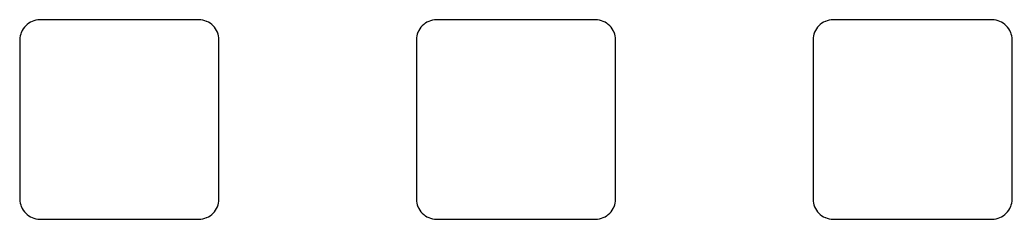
# Model space of a CAD drawing. Header units: metres. Extents: x 102.6 to 173.6, y -131.3 to -53.7.
# Drawn here: x 129.42 to 142.13, y -112.57 to -110.03 of the extents above; entities that cross this region are included whole.
import ezdxf

# ---------------------------------------------------------------- set-up
doc = ezdxf.new("R2010")
doc.units = ezdxf.units.M

msp = doc.modelspace()

# ---------------------------------------------------------------- linework, layer by layer
for points in [[(131.812, -112.556), (131.812, -112.556), (131.813, -112.556), (131.813, -112.556), (131.813, -112.555), (131.835, -112.545), (131.835, -112.545), (131.835, -112.545), (131.835, -112.545), (131.835, -112.545), (131.856, -112.532), (131.857, -112.532), (131.857, -112.532), (131.857, -112.532), (131.857, -112.532), (131.877, -112.517), (131.877, -112.517), (131.877, -112.517), (131.877, -112.517), (131.877, -112.517), (131.895, -112.5), (131.895, -112.5), (131.895, -112.5), (131.895, -112.5), (131.895, -112.5), (131.912, -112.482), (131.912, -112.482), (131.912, -112.482), (131.912, -112.482), (131.912, -112.482), (131.927, -112.462), (131.927, -112.462), (131.927, -112.462), (131.927, -112.462), (131.927, -112.461), (131.94, -112.44), (131.94, -112.44), (131.94, -112.44), (131.94, -112.44), (131.94, -112.44), (131.95, -112.418), (131.951, -112.418), (131.951, -112.418), (131.951, -112.417), (131.951, -112.417), (131.959, -112.394), (131.959, -112.394), (131.959, -112.394), (131.959, -112.394), (131.959, -112.394), (131.965, -112.37), (131.965, -112.37), (131.965, -112.37), (131.965, -112.37), (131.965, -112.37), (131.969, -112.345), (131.969, -112.345), (131.969, -112.345), (131.969, -112.345), (131.969, -112.345), (131.97, -112.32), (131.97, -112.32), (131.97, -112.32), (131.97, -110.28), (131.97, -110.28), (131.97, -110.28), (131.969, -110.255), (131.969, -110.255), (131.969, -110.255), (131.969, -110.255), (131.969, -110.255), (131.965, -110.23), (131.965, -110.23), (131.965, -110.23), (131.965, -110.23), (131.965, -110.23), (131.959, -110.206), (131.959, -110.206), (131.959, -110.206), (131.959, -110.206), (131.959, -110.206), (131.951, -110.183), (131.951, -110.183), (131.951, -110.182), (131.951, -110.182), (131.95, -110.182), (131.94, -110.16), (131.94, -110.16), (131.94, -110.16), (131.94, -110.16), (131.94, -110.16), (131.927, -110.139), (131.927, -110.138), (131.927, -110.138), (131.927, -110.138), (131.927, -110.138), (131.912, -110.118), (131.912, -110.118), (131.912, -110.118), (131.912, -110.118), (131.912, -110.118), (131.895, -110.1), (131.895, -110.1), (131.895, -110.1), (131.895, -110.1), (131.895, -110.1), (131.877, -110.083), (131.877, -110.083), (131.877, -110.083), (131.877, -110.083), (131.877, -110.083), (131.857, -110.068), (131.857, -110.068), (131.857, -110.068), (131.857, -110.068), (131.856, -110.068), (131.835, -110.055), (131.835, -110.055), (131.835, -110.055), (131.835, -110.055), (131.835, -110.055), (131.813, -110.045), (131.813, -110.044), (131.813, -110.044), (131.812, -110.044), (131.812, -110.044), (131.789, -110.036), (131.789, -110.036), (131.789, -110.036), (131.789, -110.036), (131.789, -110.036), (131.765, -110.03), (131.765, -110.03), (131.765, -110.03), (131.765, -110.03), (131.765, -110.03), (131.74, -110.026), (131.74, -110.026), (131.74, -110.026), (131.74, -110.026), (131.74, -110.026), (131.715, -110.025), (131.715, -110.025), (131.715, -110.025), (129.675, -110.025), (129.675, -110.025), (129.675, -110.025), (129.65, -110.026), (129.65, -110.026), (129.65, -110.026), (129.65, -110.026), (129.65, -110.026), (129.625, -110.03), (129.625, -110.03), (129.625, -110.03), (129.625, -110.03), (129.625, -110.03), (129.601, -110.036), (129.601, -110.036), (129.601, -110.036), (129.601, -110.036), (129.601, -110.036), (129.578, -110.044), (129.578, -110.044), (129.577, -110.044), (129.577, -110.044), (129.577, -110.045), (129.555, -110.055), (129.555, -110.055), (129.555, -110.055), (129.555, -110.055), (129.555, -110.055), (129.534, -110.068), (129.533, -110.068), (129.533, -110.068), (129.533, -110.068), (129.533, -110.068), (129.513, -110.083), (129.513, -110.083), (129.513, -110.083), (129.513, -110.083), (129.513, -110.083), (129.495, -110.1), (129.495, -110.1), (129.495, -110.1), (129.495, -110.1), (129.495, -110.1), (129.478, -110.118), (129.478, -110.118), (129.478, -110.118), (129.478, -110.118), (129.478, -110.118), (129.463, -110.138), (129.463, -110.138), (129.463, -110.138), (129.463, -110.138), (129.463, -110.139), (129.45, -110.16), (129.45, -110.16), (129.45, -110.16), (129.45, -110.16), (129.45, -110.16), (129.44, -110.182), (129.439, -110.182), (129.439, -110.182), (129.439, -110.183), (129.439, -110.183), (129.431, -110.206), (129.431, -110.206), (129.431, -110.206), (129.431, -110.206), (129.431, -110.206), (129.425, -110.23), (129.425, -110.23), (129.425, -110.23), (129.425, -110.23), (129.425, -110.23), (129.421, -110.255), (129.421, -110.255), (129.421, -110.255), (129.421, -110.255), (129.421, -110.255), (129.42, -110.28), (129.42, -110.28), (129.42, -110.28), (129.42, -112.32), (129.42, -112.32), (129.42, -112.32), (129.421, -112.345), (129.421, -112.345), (129.421, -112.345), (129.421, -112.345), (129.421, -112.345), (129.425, -112.37), (129.425, -112.37), (129.425, -112.37), (129.425, -112.37), (129.425, -112.37), (129.431, -112.394), (129.431, -112.394), (129.431, -112.394), (129.431, -112.394), (129.431, -112.394), (129.439, -112.417), (129.439, -112.417), (129.439, -112.418), (129.439, -112.418), (129.44, -112.418), (129.45, -112.44), (129.45, -112.44), (129.45, -112.44), (129.45, -112.44), (129.45, -112.44), (129.463, -112.461), (129.463, -112.462), (129.463, -112.462), (129.463, -112.462), (129.463, -112.462), (129.478, -112.482), (129.478, -112.482), (129.478, -112.482), (129.478, -112.482), (129.478, -112.482), (129.495, -112.5), (129.495, -112.5), (129.495, -112.5), (129.495, -112.5), (129.495, -112.5), (129.513, -112.517), (129.513, -112.517), (129.513, -112.517), (129.513, -112.517), (129.513, -112.517), (129.533, -112.532), (129.533, -112.532), (129.533, -112.532), (129.533, -112.532), (129.534, -112.532), (129.555, -112.545), (129.555, -112.545), (129.555, -112.545), (129.555, -112.545), (129.555, -112.545), (129.577, -112.555), (129.577, -112.556), (129.577, -112.556), (129.578, -112.556), (129.578, -112.556), (129.601, -112.564), (129.601, -112.564), (129.601, -112.564), (129.601, -112.564), (129.601, -112.564), (129.625, -112.57), (129.625, -112.57), (129.625, -112.57), (129.625, -112.57), (129.625, -112.57), (129.65, -112.574), (129.65, -112.574), (129.65, -112.574), (129.65, -112.574), (129.65, -112.574), (129.675, -112.575), (129.675, -112.575), (129.675, -112.575), (131.715, -112.575), (131.715, -112.575), (131.715, -112.575), (131.74, -112.574), (131.74, -112.574), (131.74, -112.574), (131.74, -112.574), (131.74, -112.574), (131.765, -112.57), (131.765, -112.57), (131.765, -112.57), (131.765, -112.57), (131.765, -112.57), (131.789, -112.564), (131.789, -112.564), (131.789, -112.564), (131.789, -112.564), (131.789, -112.564), (131.812, -112.556)], [(136.892, -112.556), (136.892, -112.556), (136.893, -112.556), (136.893, -112.556), (136.893, -112.555), (136.915, -112.545), (136.915, -112.545), (136.915, -112.545), (136.915, -112.545), (136.915, -112.545), (136.936, -112.532), (136.937, -112.532), (136.937, -112.532), (136.937, -112.532), (136.937, -112.532), (136.957, -112.517), (136.957, -112.517), (136.957, -112.517), (136.957, -112.517), (136.957, -112.517), (136.975, -112.5), (136.975, -112.5), (136.975, -112.5), (136.975, -112.5), (136.975, -112.5), (136.992, -112.482), (136.992, -112.482), (136.992, -112.482), (136.992, -112.482), (136.992, -112.482), (137.007, -112.462), (137.007, -112.462), (137.007, -112.462), (137.007, -112.462), (137.007, -112.461), (137.02, -112.44), (137.02, -112.44), (137.02, -112.44), (137.02, -112.44), (137.02, -112.44), (137.03, -112.418), (137.031, -112.418), (137.031, -112.418), (137.031, -112.417), (137.031, -112.417), (137.039, -112.394), (137.039, -112.394), (137.039, -112.394), (137.039, -112.394), (137.039, -112.394), (137.045, -112.37), (137.045, -112.37), (137.045, -112.37), (137.045, -112.37), (137.045, -112.37), (137.049, -112.345), (137.049, -112.345), (137.049, -112.345), (137.049, -112.345), (137.049, -112.345), (137.05, -112.32), (137.05, -112.32), (137.05, -112.32), (137.05, -110.28), (137.05, -110.28), (137.05, -110.28), (137.049, -110.255), (137.049, -110.255), (137.049, -110.255), (137.049, -110.255), (137.049, -110.255), (137.045, -110.23), (137.045, -110.23), (137.045, -110.23), (137.045, -110.23), (137.045, -110.23), (137.039, -110.206), (137.039, -110.206), (137.039, -110.206), (137.039, -110.206), (137.039, -110.206), (137.031, -110.183), (137.031, -110.183), (137.031, -110.182), (137.031, -110.182), (137.03, -110.182), (137.02, -110.16), (137.02, -110.16), (137.02, -110.16), (137.02, -110.16), (137.02, -110.16), (137.007, -110.139), (137.007, -110.138), (137.007, -110.138), (137.007, -110.138), (137.007, -110.138), (136.992, -110.118), (136.992, -110.118), (136.992, -110.118), (136.992, -110.118), (136.992, -110.118), (136.975, -110.1), (136.975, -110.1), (136.975, -110.1), (136.975, -110.1), (136.975, -110.1), (136.957, -110.083), (136.957, -110.083), (136.957, -110.083), (136.957, -110.083), (136.957, -110.083), (136.937, -110.068), (136.937, -110.068), (136.937, -110.068), (136.937, -110.068), (136.936, -110.068), (136.915, -110.055), (136.915, -110.055), (136.915, -110.055), (136.915, -110.055), (136.915, -110.055), (136.893, -110.045), (136.893, -110.044), (136.893, -110.044), (136.892, -110.044), (136.892, -110.044), (136.869, -110.036), (136.869, -110.036), (136.869, -110.036), (136.869, -110.036), (136.869, -110.036), (136.845, -110.03), (136.845, -110.03), (136.845, -110.03), (136.845, -110.03), (136.845, -110.03), (136.82, -110.026), (136.82, -110.026), (136.82, -110.026), (136.82, -110.026), (136.82, -110.026), (136.795, -110.025), (136.795, -110.025), (136.795, -110.025), (134.755, -110.025), (134.755, -110.025), (134.755, -110.025), (134.73, -110.026), (134.73, -110.026), (134.73, -110.026), (134.73, -110.026), (134.73, -110.026), (134.705, -110.03), (134.705, -110.03), (134.705, -110.03), (134.705, -110.03), (134.705, -110.03), (134.681, -110.036), (134.681, -110.036), (134.681, -110.036), (134.681, -110.036), (134.681, -110.036), (134.658, -110.044), (134.658, -110.044), (134.657, -110.044), (134.657, -110.044), (134.657, -110.045), (134.635, -110.055), (134.635, -110.055), (134.635, -110.055), (134.635, -110.055), (134.635, -110.055), (134.614, -110.068), (134.613, -110.068), (134.613, -110.068), (134.613, -110.068), (134.613, -110.068), (134.593, -110.083), (134.593, -110.083), (134.593, -110.083), (134.593, -110.083), (134.593, -110.083), (134.575, -110.1), (134.575, -110.1), (134.575, -110.1), (134.575, -110.1), (134.575, -110.1), (134.558, -110.118), (134.558, -110.118), (134.558, -110.118), (134.558, -110.118), (134.558, -110.118), (134.543, -110.138), (134.543, -110.138), (134.543, -110.138), (134.543, -110.138), (134.543, -110.139), (134.53, -110.16), (134.53, -110.16), (134.53, -110.16), (134.53, -110.16), (134.53, -110.16), (134.52, -110.182), (134.519, -110.182), (134.519, -110.182), (134.519, -110.183), (134.519, -110.183), (134.511, -110.206), (134.511, -110.206), (134.511, -110.206), (134.511, -110.206), (134.511, -110.206), (134.505, -110.23), (134.505, -110.23), (134.505, -110.23), (134.505, -110.23), (134.505, -110.23), (134.501, -110.255), (134.501, -110.255), (134.501, -110.255), (134.501, -110.255), (134.501, -110.255), (134.5, -110.28), (134.5, -110.28), (134.5, -110.28), (134.5, -112.32), (134.5, -112.32), (134.5, -112.32), (134.501, -112.345), (134.501, -112.345), (134.501, -112.345), (134.501, -112.345), (134.501, -112.345), (134.505, -112.37), (134.505, -112.37), (134.505, -112.37), (134.505, -112.37), (134.505, -112.37), (134.511, -112.394), (134.511, -112.394), (134.511, -112.394), (134.511, -112.394), (134.511, -112.394), (134.519, -112.417), (134.519, -112.417), (134.519, -112.418), (134.519, -112.418), (134.52, -112.418), (134.53, -112.44), (134.53, -112.44), (134.53, -112.44), (134.53, -112.44), (134.53, -112.44), (134.543, -112.461), (134.543, -112.462), (134.543, -112.462), (134.543, -112.462), (134.543, -112.462), (134.558, -112.482), (134.558, -112.482), (134.558, -112.482), (134.558, -112.482), (134.558, -112.482), (134.575, -112.5), (134.575, -112.5), (134.575, -112.5), (134.575, -112.5), (134.575, -112.5), (134.593, -112.517), (134.593, -112.517), (134.593, -112.517), (134.593, -112.517), (134.593, -112.517), (134.613, -112.532), (134.613, -112.532), (134.613, -112.532), (134.613, -112.532), (134.614, -112.532), (134.635, -112.545), (134.635, -112.545), (134.635, -112.545), (134.635, -112.545), (134.635, -112.545), (134.657, -112.555), (134.657, -112.556), (134.657, -112.556), (134.658, -112.556), (134.658, -112.556), (134.681, -112.564), (134.681, -112.564), (134.681, -112.564), (134.681, -112.564), (134.681, -112.564), (134.705, -112.57), (134.705, -112.57), (134.705, -112.57), (134.705, -112.57), (134.705, -112.57), (134.73, -112.574), (134.73, -112.574), (134.73, -112.574), (134.73, -112.574), (134.73, -112.574), (134.755, -112.575), (134.755, -112.575), (134.755, -112.575), (136.795, -112.575), (136.795, -112.575), (136.795, -112.575), (136.82, -112.574), (136.82, -112.574), (136.82, -112.574), (136.82, -112.574), (136.82, -112.574), (136.845, -112.57), (136.845, -112.57), (136.845, -112.57), (136.845, -112.57), (136.845, -112.57), (136.869, -112.564), (136.869, -112.564), (136.869, -112.564), (136.869, -112.564), (136.869, -112.564), (136.892, -112.556)], [(141.972, -112.556), (141.972, -112.556), (141.973, -112.556), (141.973, -112.556), (141.973, -112.555), (141.995, -112.545), (141.995, -112.545), (141.995, -112.545), (141.995, -112.545), (141.995, -112.545), (142.016, -112.532), (142.017, -112.532), (142.017, -112.532), (142.017, -112.532), (142.017, -112.532), (142.037, -112.517), (142.037, -112.517), (142.037, -112.517), (142.037, -112.517), (142.037, -112.517), (142.055, -112.5), (142.055, -112.5), (142.055, -112.5), (142.055, -112.5), (142.055, -112.5), (142.072, -112.482), (142.072, -112.482), (142.072, -112.482), (142.072, -112.482), (142.072, -112.482), (142.087, -112.462), (142.087, -112.462), (142.087, -112.462), (142.087, -112.462), (142.087, -112.461), (142.1, -112.44), (142.1, -112.44), (142.1, -112.44), (142.1, -112.44), (142.1, -112.44), (142.11, -112.418), (142.111, -112.418), (142.111, -112.418), (142.111, -112.417), (142.111, -112.417), (142.119, -112.394), (142.119, -112.394), (142.119, -112.394), (142.119, -112.394), (142.119, -112.394), (142.125, -112.37), (142.125, -112.37), (142.125, -112.37), (142.125, -112.37), (142.125, -112.37), (142.129, -112.345), (142.129, -112.345), (142.129, -112.345), (142.129, -112.345), (142.129, -112.345), (142.13, -112.32), (142.13, -112.32), (142.13, -112.32), (142.13, -110.28), (142.13, -110.28), (142.13, -110.28), (142.129, -110.255), (142.129, -110.255), (142.129, -110.255), (142.129, -110.255), (142.129, -110.255), (142.125, -110.23), (142.125, -110.23), (142.125, -110.23), (142.125, -110.23), (142.125, -110.23), (142.119, -110.206), (142.119, -110.206), (142.119, -110.206), (142.119, -110.206), (142.119, -110.206), (142.111, -110.183), (142.111, -110.183), (142.111, -110.182), (142.111, -110.182), (142.11, -110.182), (142.1, -110.16), (142.1, -110.16), (142.1, -110.16), (142.1, -110.16), (142.1, -110.16), (142.087, -110.139), (142.087, -110.138), (142.087, -110.138), (142.087, -110.138), (142.087, -110.138), (142.072, -110.118), (142.072, -110.118), (142.072, -110.118), (142.072, -110.118), (142.072, -110.118), (142.055, -110.1), (142.055, -110.1), (142.055, -110.1), (142.055, -110.1), (142.055, -110.1), (142.037, -110.083), (142.037, -110.083), (142.037, -110.083), (142.037, -110.083), (142.037, -110.083), (142.017, -110.068), (142.017, -110.068), (142.017, -110.068), (142.017, -110.068), (142.016, -110.068), (141.995, -110.055), (141.995, -110.055), (141.995, -110.055), (141.995, -110.055), (141.995, -110.055), (141.973, -110.045), (141.973, -110.044), (141.973, -110.044), (141.972, -110.044), (141.972, -110.044), (141.949, -110.036), (141.949, -110.036), (141.949, -110.036), (141.949, -110.036), (141.949, -110.036), (141.925, -110.03), (141.925, -110.03), (141.925, -110.03), (141.925, -110.03), (141.925, -110.03), (141.9, -110.026), (141.9, -110.026), (141.9, -110.026), (141.9, -110.026), (141.9, -110.026), (141.875, -110.025), (141.875, -110.025), (141.875, -110.025), (139.835, -110.025), (139.835, -110.025), (139.835, -110.025), (139.81, -110.026), (139.81, -110.026), (139.81, -110.026), (139.81, -110.026), (139.81, -110.026), (139.785, -110.03), (139.785, -110.03), (139.785, -110.03), (139.785, -110.03), (139.785, -110.03), (139.761, -110.036), (139.761, -110.036), (139.761, -110.036), (139.761, -110.036), (139.761, -110.036), (139.738, -110.044), (139.738, -110.044), (139.737, -110.044), (139.737, -110.044), (139.737, -110.045), (139.715, -110.055), (139.715, -110.055), (139.715, -110.055), (139.715, -110.055), (139.715, -110.055), (139.694, -110.068), (139.693, -110.068), (139.693, -110.068), (139.693, -110.068), (139.693, -110.068), (139.673, -110.083), (139.673, -110.083), (139.673, -110.083), (139.673, -110.083), (139.673, -110.083), (139.655, -110.1), (139.655, -110.1), (139.655, -110.1), (139.655, -110.1), (139.655, -110.1), (139.638, -110.118), (139.638, -110.118), (139.638, -110.118), (139.638, -110.118), (139.638, -110.118), (139.623, -110.138), (139.623, -110.138), (139.623, -110.138), (139.623, -110.138), (139.623, -110.139), (139.61, -110.16), (139.61, -110.16), (139.61, -110.16), (139.61, -110.16), (139.61, -110.16), (139.6, -110.182), (139.599, -110.182), (139.599, -110.182), (139.599, -110.183), (139.599, -110.183), (139.591, -110.206), (139.591, -110.206), (139.591, -110.206), (139.591, -110.206), (139.591, -110.206), (139.585, -110.23), (139.585, -110.23), (139.585, -110.23), (139.585, -110.23), (139.585, -110.23), (139.581, -110.255), (139.581, -110.255), (139.581, -110.255), (139.581, -110.255), (139.581, -110.255), (139.58, -110.28), (139.58, -110.28), (139.58, -110.28), (139.58, -112.32), (139.58, -112.32), (139.58, -112.32), (139.581, -112.345), (139.581, -112.345), (139.581, -112.345), (139.581, -112.345), (139.581, -112.345), (139.585, -112.37), (139.585, -112.37), (139.585, -112.37), (139.585, -112.37), (139.585, -112.37), (139.591, -112.394), (139.591, -112.394), (139.591, -112.394), (139.591, -112.394), (139.591, -112.394), (139.599, -112.417), (139.599, -112.417), (139.599, -112.418), (139.599, -112.418), (139.6, -112.418), (139.61, -112.44), (139.61, -112.44), (139.61, -112.44), (139.61, -112.44), (139.61, -112.44), (139.623, -112.461), (139.623, -112.462), (139.623, -112.462), (139.623, -112.462), (139.623, -112.462), (139.638, -112.482), (139.638, -112.482), (139.638, -112.482), (139.638, -112.482), (139.638, -112.482), (139.655, -112.5), (139.655, -112.5), (139.655, -112.5), (139.655, -112.5), (139.655, -112.5), (139.673, -112.517), (139.673, -112.517), (139.673, -112.517), (139.673, -112.517), (139.673, -112.517), (139.693, -112.532), (139.693, -112.532), (139.693, -112.532), (139.693, -112.532), (139.694, -112.532), (139.715, -112.545), (139.715, -112.545), (139.715, -112.545), (139.715, -112.545), (139.715, -112.545), (139.737, -112.555), (139.737, -112.556), (139.737, -112.556), (139.738, -112.556), (139.738, -112.556), (139.761, -112.564), (139.761, -112.564), (139.761, -112.564), (139.761, -112.564), (139.761, -112.564), (139.785, -112.57), (139.785, -112.57), (139.785, -112.57), (139.785, -112.57), (139.785, -112.57), (139.81, -112.574), (139.81, -112.574), (139.81, -112.574), (139.81, -112.574), (139.81, -112.574), (139.835, -112.575), (139.835, -112.575), (139.835, -112.575), (141.875, -112.575), (141.875, -112.575), (141.875, -112.575), (141.9, -112.574), (141.9, -112.574), (141.9, -112.574), (141.9, -112.574), (141.9, -112.574), (141.925, -112.57), (141.925, -112.57), (141.925, -112.57), (141.925, -112.57), (141.925, -112.57), (141.949, -112.564), (141.949, -112.564), (141.949, -112.564), (141.949, -112.564), (141.949, -112.564), (141.972, -112.556)]]:
    msp.add_lwpolyline(points)

doc.saveas('drawing.dxf')
